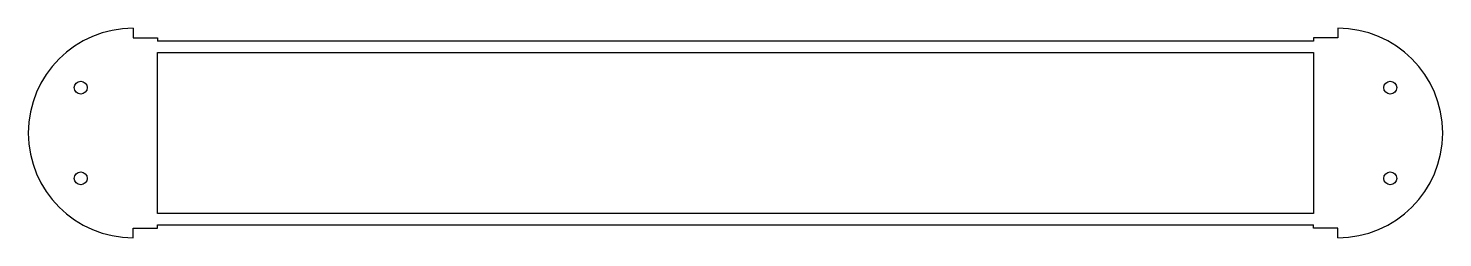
# Model space of a CAD drawing. Extents: x 376 to 814, y 558 to 623.
import ezdxf

# ---------------------------------------------------------------- set-up
doc = ezdxf.new("R2010")
doc.units = 0
doc.layers.add('View002', color=7, linetype='CONTINUOUS')

msp = doc.modelspace()

# ---------------------------------------------------------------- linework, layer by layer
at = {"layer": 'View002'}
for p, q in [((408, 623), (408, 620)), ((781, 623), (781, 620)), ((408, 620), (415.5, 620)), ((415.5, 620), (415.5, 619)), ((773.5, 619), (415.5, 619)), ((781, 620), (773.5, 620)), ((773.5, 620), (773.5, 619)), ((415.5, 615.5), (773.5, 615.5)), ((415.5, 565.5), (415.5, 615.5)), ((773.5, 615.5), (773.5, 565.5)), ((773.5, 565.5), (415.5, 565.5)), ((408, 558), (408, 561)), ((408, 561), (415.5, 561)), ((415.5, 561), (415.5, 562)), ((415.5, 562), (773.5, 562)), ((773.5, 561), (773.5, 562)), ((781, 561), (773.5, 561)), ((781, 558), (781, 561))]:
    msp.add_line(p, q, dxfattribs=at)
for centre in [(391.75, 604.573), (797.25, 604.573), (391.75, 576.427), (797.25, 576.427)]:
    msp.add_circle(centre, 2, dxfattribs=at)
for centre, start, end in [((408, 590.5), 90, -90), ((781, 590.5), -90, 90)]:
    msp.add_arc(centre, 32.5, start, end, dxfattribs=at)

doc.saveas('drawing.dxf')
